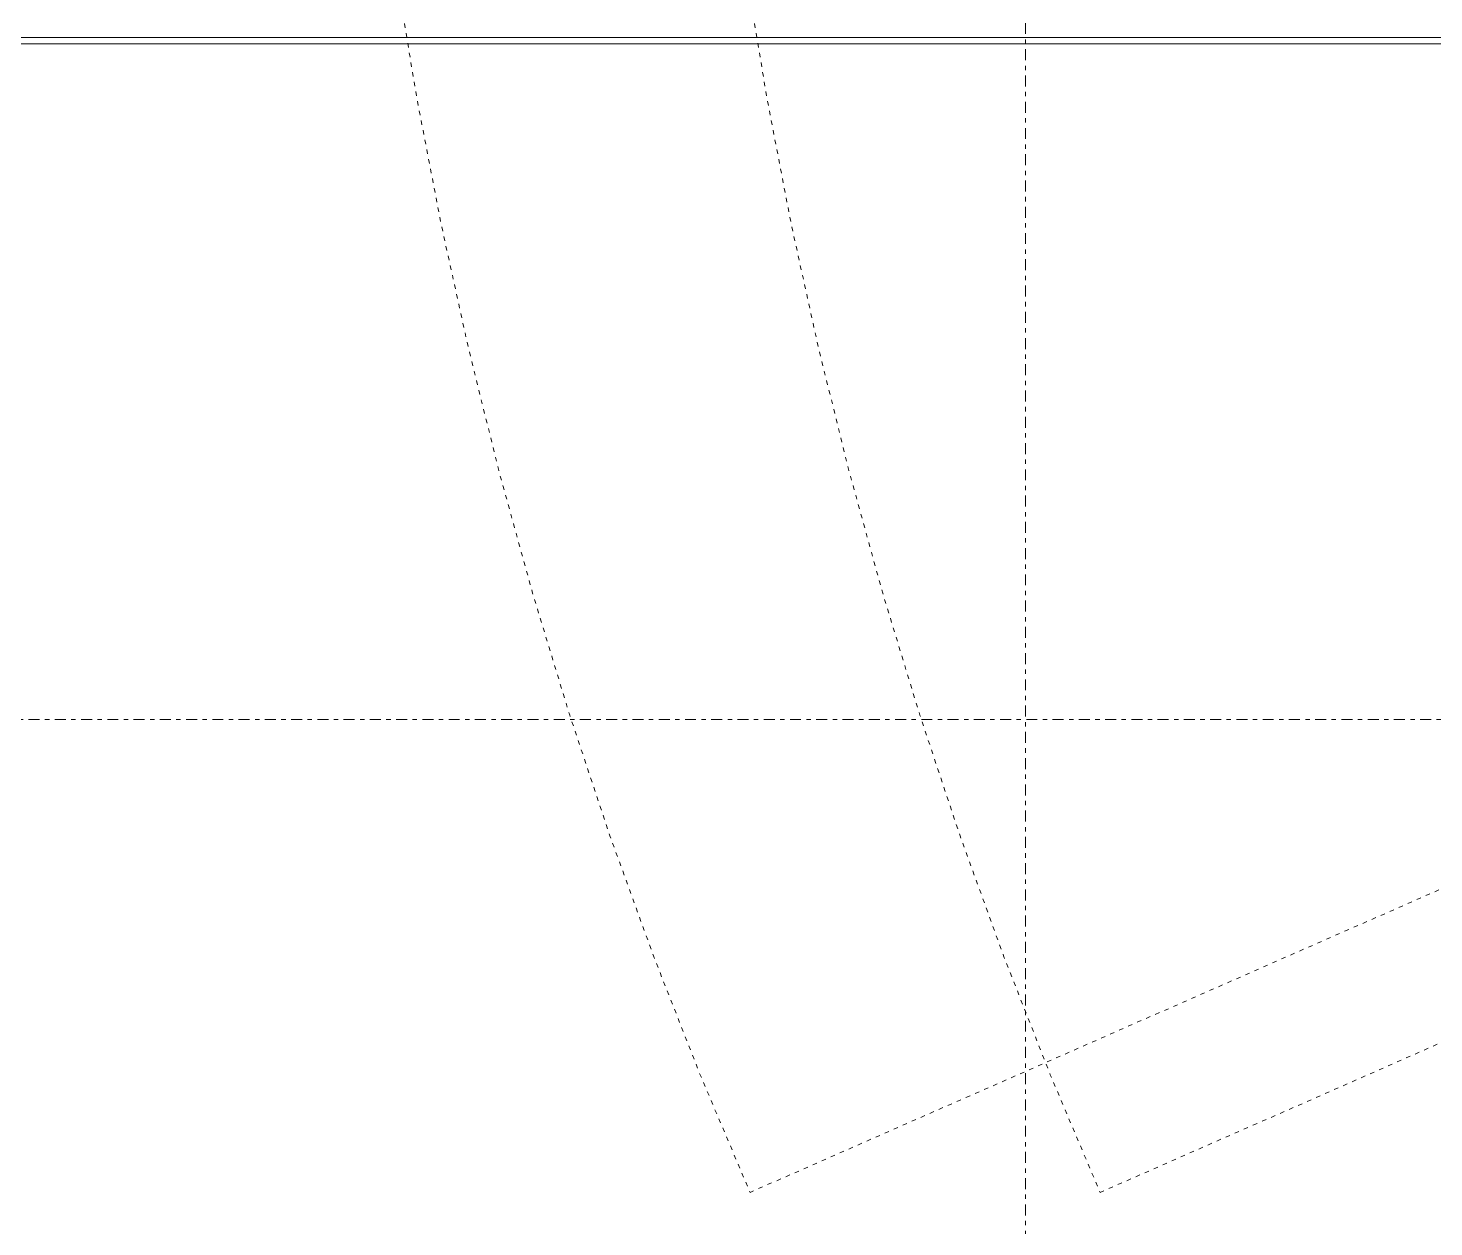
# Model space of a CAD drawing. Extents: x -1133 to 23780, y -1311 to 8245.
# Drawn here: x 7980.09 to 8012.21, y 2773.4 to 2800.8 of the extents above; entities that cross this region are included whole.
import ezdxf

# ---------------------------------------------------------------- set-up
doc = ezdxf.new("R2010")
doc.units = 0
doc.header["$MEASUREMENT"] = 0
doc.linetypes.add('DASHDOT2', pattern=[0.5, 0.25, -0.125, 0, -0.125])
doc.linetypes.add('DOT2', pattern=[0.125, 0, -0.125])
doc.layers.get('0').update_dxf_attribs({"color": 9, "lineweight": 9})
for name, color, linetype, lineweight in [('10', 9, 'Continuous', 9), ('20', 9, 'DOT2', 9), ('21', 9, 'Continuous', 9), ('24', 9, 'DASHDOT2', 9)]:
    doc.layers.add(name, color=color, linetype=linetype, lineweight=lineweight)

# ---------------------------------------------------------------- blocks, each defined once
blk = doc.blocks.new('*U460')
at = {"layer": '10', "ltscale": 10}
for p, q in [((119.6, -2.561), (4.4, -2.561)), ((119.545, -2.411), (4.455, -2.411))]:
    blk.add_line(p, q, dxfattribs=at)
at = {"layer": '20'}
blk.add_lwpolyline([(119.7, -2.398), (119.7, -121.798, -0.421209), (4.3, -2.398, 1)], format="xyb", dxfattribs=at)
blk = doc.blocks.new('fsdfsfsfsfd')
at = {"layer": '20', "elevation": 0}
blk.add_lwpolyline([(52607.49, -74590.872), (52562.943, -74489.432)], dxfattribs=at)
at = {"layer": '20'}
blk.add_arc((52607.49, -74590.872), 110.79, 89.60696, 113.70858, dxfattribs=at)

msp = doc.modelspace()

# ---------------------------------------------------------------- linework, layer by layer
at = {"layer": '21', "linetype": 'DASHDOT2'}
msp.add_lwpolyline([(8002.878, 204.467), (8002.878, 4014.097)], dxfattribs=at)
at = {"layer": '24'}
msp.add_lwpolyline([(6827.5, 2785), (11027.5, 2785)], dxfattribs=at)

# ---------------------------------------------------------------- block references
at = {"rotation": 90}
for p in [(-66492.847, -49788.75), (-66484.847, -49788.75)]:
    msp.add_blockref('fsdfsfsfsfd', p, dxfattribs=at)
at = {"layer": '10', "xscale": -1}
msp.add_blockref('*U460', (8097.191, 2803), dxfattribs=at)

doc.saveas('drawing.dxf')
